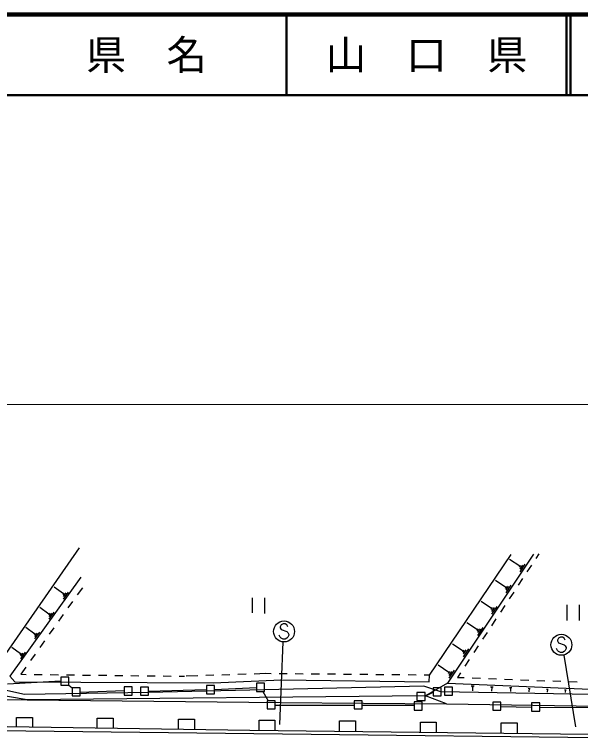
# Model space of a CAD drawing. Units: millimetres, scale not verified. Extents: x 40000 to 680000, y 20000 to 380000.
# Drawn here: x 299274 to 369470, y 289897 to 380000 of the extents above; entities that cross this region are included whole.
import ezdxf
from ezdxf.enums import TextEntityAlignment as Align

# ---------------------------------------------------------------- set-up
doc = ezdxf.new("R2010")
doc.units = ezdxf.units.MM
doc.header["$LTSCALE"] = 1000
for name, color, linetype, lineweight in [('M-BGD', 7, 'Continuous', 25), ('M-BMK-ROW', 30, 'Continuous', 25), ('M-STR-HTXT', 7, 'Continuous', 13), ('M-STR-STRC', 7, 'Continuous', 25), ('M-STR-STRD', 7, 'Continuous', 25), ('M-TTL', 2, 'Continuous', 140), ('M-TTL-LINE', 7, 'Continuous', 50)]:
    doc.layers.add(name, color=color, linetype=linetype, lineweight=lineweight)
doc.layers.add('M-TTL-TXT', color=7, linetype='Continuous')
doc.styles.add('ＭＳ ゴシック', font='')
doc.styles.get('ＭＳ ゴシック').set_extended_font_data('MS Gothic')

msp = doc.modelspace()

# ---------------------------------------------------------------- linework, layer by layer
at = {"layer": 'M-BGD'}
for p, q in [((295428, 296842), (307340, 313896)), ((364311, 313158), (363939, 312594)), ((361944, 311607), (360677, 312451)), ((362578, 311871), (361945, 310920)), ((363388, 311760), (362837, 310925)), ((362024, 311726), (361865, 311488)), ((362261, 311739), (361945, 311263)), ((362287, 310090), (361736, 309256)), ((360199, 308994), (358919, 309846)), ((360279, 309114), (360119, 308874)), ((360839, 309260), (360199, 308300)), ((360519, 309127), (360199, 308647)), ((305334, 308186), (304176, 309017)), ((305412, 308294), (305256, 308077)), ((305935, 308412), (305311, 307544)), ((305634, 308299), (305323, 307865)), ((307685, 308954), (307055, 308069)), ((361185, 308421), (360634, 307586)), ((306475, 307255), (305896, 306440)), ((328745, 307693), (328745, 305830)), ((330269, 307693), (330269, 305746)), ((303550, 305689), (302419, 306501)), ((358447, 306371), (357155, 307232)), ((358528, 306492), (358367, 306250)), ((358770, 306506), (358447, 306021)), ((359093, 306641), (358448, 305671)), ((360083, 306752), (359533, 305917)), ((367776, 306846), (367776, 304899)), ((369300, 306846), (369300, 304899)), ((303626, 305795), (303474, 305583)), ((304137, 305910), (303528, 305062)), ((303843, 305799), (303539, 305375)), ((305316, 305625), (304736, 304811)), ((356689, 303739), (355384, 304609)), ((358982, 305082), (358431, 304248)), ((301780, 303212), (300675, 304005)), ((304156, 303996), (303576, 303181)), ((356771, 303862), (356608, 303617)), ((357016, 303875), (356689, 303386)), ((357342, 304011), (356690, 303033)), ((301854, 303315), (301705, 303108)), ((302354, 303428), (301758, 302599)), ((302067, 303320), (301769, 302906)), ((357880, 303413), (357329, 302579)), ((302996, 302366), (302416, 301552)), ((354925, 301098), (353607, 301976)), ((300024, 300755), (298946, 301529)), ((300584, 300965), (300003, 300157)), ((355007, 301222), (354843, 300975)), ((355584, 301373), (354925, 300384)), ((355254, 301235), (354925, 300741)), ((356779, 301744), (356228, 300909)), ((300097, 300856), (299951, 300653)), ((300304, 300860), (300014, 300456)), ((301836, 300737), (301257, 299922)), ((355677, 300075), (355126, 299240)), ((353155, 298447), (351824, 299334)), ((300677, 299108), (300047, 298223)), ((330413, 298301), (328989, 298255)), ((331086, 298294), (330413, 298301)), ((333086, 298276), (332086, 298285)), ((335086, 298258), (334086, 298267)), ((337086, 298239), (336086, 298248)), ((353238, 298572), (353071, 298323)), ((353820, 298725), (353155, 297727)), ((353487, 298586), (353155, 298087)), ((354575, 298405), (354203, 297842)), ((300047, 298223), (300709, 298215)), ((301709, 298203), (302709, 298191)), ((303708, 298179), (304708, 298167)), ((305708, 298156), (306708, 298144)), ((307708, 298132), (308708, 298120)), ((309708, 298108), (310708, 298096)), ((311708, 298085), (312708, 298073)), ((313708, 298061), (314708, 298049)), ((315708, 298037), (316708, 298026)), ((317707, 298014), (318707, 298002)), ((319707, 297990), (320369, 297982)), ((321993, 298033), (320569, 297988)), ((323992, 298097), (322992, 298065)), ((325991, 298160), (324991, 298128)), ((327990, 298224), (326990, 298192)), ((339086, 298221), (338086, 298230)), ((341086, 298202), (340086, 298211)), ((343086, 298184), (342086, 298193)), ((345086, 298165), (344086, 298175)), ((347085, 298147), (346086, 298156)), ((349085, 298129), (348085, 298138)), ((350759, 298113), (350085, 298119)), ((354203, 297842), (355054, 297809)), ((356053, 297772), (357052, 297734)), ((358051, 297696), (359051, 297658)), ((360050, 297620), (361049, 297582)), ((362049, 297544), (363048, 297506)), ((364047, 297468), (365046, 297431)), ((366046, 297393), (367045, 297355)), ((352985, 297112), (373019, 296265)), ((355915, 296788), (356283, 296772)), ((356004, 296723), (356189, 296715)), ((356048, 296659), (356140, 296655)), ((356094, 296657), (356073, 296166)), ((358299, 296687), (358633, 296673)), ((358380, 296628), (358547, 296621)), ((358419, 296571), (358503, 296567)), ((358461, 296569), (358442, 296123)), ((360648, 296588), (360948, 296575)), ((360721, 296535), (360871, 296528)), ((360756, 296483), (360831, 296480)), ((360794, 296481), (360777, 296081)), ((362963, 296490), (363230, 296479)), ((363097, 296484), (363078, 296039)), ((368044, 297317), (369044, 297279)), ((365245, 296394), (365479, 296384)), ((365362, 296389), (365345, 295998)), ((367494, 296299), (367696, 296290)), ((367595, 296294), (367580, 295957)), ((267849, 295433), (300828, 295060)), ((352838, 294558), (401752, 293861))]:
    msp.add_line(p, q, dxfattribs=at)
for points in [[(363664, 313116), (352985, 297112), (350229, 295567), (300828, 295060), (294245, 296166), (286242, 296102), (284788, 297148), (267849, 295433)], [(350710, 297290), (350759, 298113), (360861, 313082)], [(307515, 310269), (298706, 298009), (299307, 297303)], [(299307, 297303), (323917, 297149), (332373, 297555), (350710, 297290)], [(373108, 295657), (352161, 296037), (350049, 296771), (315909, 295966), (300522, 295728), (295428, 296842)], [(300828, 295060), (332252, 294711), (352838, 294558), (350229, 295567)], [(299532, 291699), (299532, 292867), (301509, 292867), (301509, 291669)], [(309530, 291548), (309530, 292782), (311507, 292782), (311507, 291518)], [(319619, 291395), (319619, 292654), (321596, 292654), (321596, 291366)], [(329599, 291249), (329599, 292538), (331575, 292538), (331575, 291226)], [(339599, 291133), (339599, 292441), (341575, 292441), (341575, 291110)], [(349614, 291017), (349614, 292286), (351590, 292286), (351590, 290994)], [(359624, 290901), (359624, 292192), (361601, 292192), (361601, 290878)]]:
    msp.add_lwpolyline(points, dxfattribs=at)
at = {"layer": 'M-BMK-ROW'}
for p, q in [((298398, 297020), (305012, 297404)), ((306012, 297864), (305012, 297864)), ((305012, 297864), (305012, 296864)), ((306012, 296864), (306012, 297864)), ((305012, 296864), (306012, 296864)), ((306012, 296864), (306430, 296558)), ((307430, 296558), (306430, 296558)), ((306430, 296558), (306430, 295558)), ((307430, 295558), (307430, 296558)), ((313864, 296652), (312864, 296652)), ((312864, 296652), (312864, 295652)), ((313864, 295652), (313864, 296652)), ((315892, 296628), (314892, 296628)), ((314892, 296628), (314892, 295628)), ((315892, 295628), (315892, 296628)), ((324066, 296816), (323066, 296816)), ((323066, 296816), (323066, 295816)), ((324066, 295816), (324066, 296816)), ((324066, 296332), (329290, 296588)), ((330290, 297108), (329290, 297108)), ((329290, 297108), (329290, 296108)), ((330290, 296108), (330290, 297108)), ((352201, 296561), (351201, 296561)), ((351201, 296561), (351201, 295561)), ((352201, 295561), (352201, 296561)), ((353595, 296625), (352595, 296625)), ((352595, 296625), (352595, 295625)), ((353595, 295625), (353595, 296625)), ((306430, 295558), (307430, 295558)), ((307430, 296024), (312864, 296216)), ((312864, 295652), (313864, 295652)), ((314892, 295628), (315892, 295628)), ((315892, 296117), (323066, 296358)), ((323066, 295816), (324066, 295816)), ((329290, 296108), (330290, 296108)), ((330064, 296108), (330743, 294948)), ((350190, 295977), (349190, 295977)), ((349190, 295977), (349190, 294977)), ((350190, 295515), (351201, 296004)), ((350190, 294977), (350190, 295977)), ((351201, 295561), (352201, 295561)), ((352595, 295625), (353595, 295625)), ((331591, 294948), (330591, 294948)), ((330591, 294948), (330591, 293948)), ((331591, 293948), (331591, 294948)), ((342399, 294929), (341399, 294929)), ((341399, 294929), (341399, 293929)), ((342399, 293929), (342399, 294929)), ((349845, 294791), (348845, 294791)), ((348845, 294791), (348845, 293791)), ((349190, 294977), (350190, 294977)), ((349845, 293791), (349845, 294791)), ((359596, 294767), (358596, 294767)), ((358596, 294767), (358596, 293767)), ((359596, 293767), (359596, 294767)), ((364416, 294671), (363416, 294671)), ((363416, 294671), (363416, 293671)), ((364416, 293671), (364416, 294671)), ((330591, 293948), (331591, 293948)), ((331591, 294403), (341399, 294389)), ((341399, 293929), (342399, 293929)), ((342399, 294393), (348845, 294389)), ((348845, 293791), (349845, 293791)), ((358596, 293767), (359596, 293767)), ((359596, 294211), (363416, 294163)), ((364416, 294162), (398942, 293850)), ((363416, 293671), (364416, 293671))]:
    msp.add_line(p, q, dxfattribs=at)
at = {"layer": 'M-STR-HTXT'}
msp.add_line((66854, 331669), (371613, 331669), dxfattribs=at)
at = {"layer": 'M-STR-STRC'}
for p, q in [((332350, 304356), (332232, 304120)), ((332232, 304120), (332232, 304002)), ((332232, 304002), (332350, 303765)), ((332586, 304474), (332350, 304356)), ((332350, 303765), (333059, 303529)), ((332823, 304474), (332586, 304474)), ((333059, 304356), (332823, 304474)), ((333177, 304120), (333059, 304356)), ((332232, 302820), (332114, 303056)), ((332350, 302702), (332232, 302820)), ((333059, 303529), (333177, 303411)), ((333177, 302820), (333059, 302702)), ((333177, 303411), (333296, 303174)), ((333296, 303056), (333177, 302820)), ((333296, 303174), (333296, 303056)), ((366985, 302824), (366748, 302706)), ((367221, 302824), (366985, 302824)), ((367458, 302706), (367221, 302824)), ((332572, 302236), (332138, 292014)), ((332586, 302583), (332350, 302702)), ((332823, 302583), (332586, 302583)), ((333059, 302702), (332823, 302583)), ((366748, 302706), (366630, 302470)), ((366630, 302470), (366630, 302352)), ((366630, 302352), (366748, 302115)), ((366748, 302115), (367458, 301879)), ((367576, 302470), (367458, 302706)), ((367458, 301879), (367576, 301761)), ((366630, 301170), (366512, 301406)), ((366748, 301052), (366630, 301170)), ((366985, 300933), (366748, 301052)), ((367458, 301052), (367221, 300933)), ((367576, 301170), (367458, 301052)), ((367576, 301761), (367694, 301524)), ((367694, 301406), (367576, 301170)), ((367694, 301524), (367694, 301406)), ((367221, 300933), (366985, 300933)), ((367400, 300613), (368862, 291730))]:
    msp.add_line(p, q, dxfattribs=at)
for centre in [(332705, 303529), (367103, 301879)]:
    msp.add_circle(centre, 1300, dxfattribs=at)
at = {"layer": 'M-STR-STRD'}
for points in [[(410377, 290357), (377476, 290694), (328453, 291262), (194256, 293287), (138181, 294249), (108611, 294824)], [(410377, 290357), (410374, 289897), (297065, 291200), (208772, 292622)]]:
    msp.add_lwpolyline(points, dxfattribs=at)
at = {"layer": 'M-TTL'}
msp.add_line((680000, 380000), (40000, 380000), dxfattribs=at)
at = {"layer": 'M-TTL-LINE'}
for p, q in [((333000, 380000), (333000, 370000)), ((367750, 380000), (367750, 370000)), ((368250, 380000), (368250, 370000)), ((40000, 370000), (680000, 370000))]:
    msp.add_line(p, q, dxfattribs=at)

# ---------------------------------------------------------------- texts
at = {"layer": 'M-TTL-TXT', "style": 'ＭＳ ゴシック'}
for s, p in [('県\u3000名', (315625, 375000)), ('山\u3000口\u3000県', (350375, 375000))]:
    msp.add_text(s, height=3666, dxfattribs=at).set_placement(p, align=Align.MIDDLE_CENTER)

doc.saveas('drawing.dxf')
